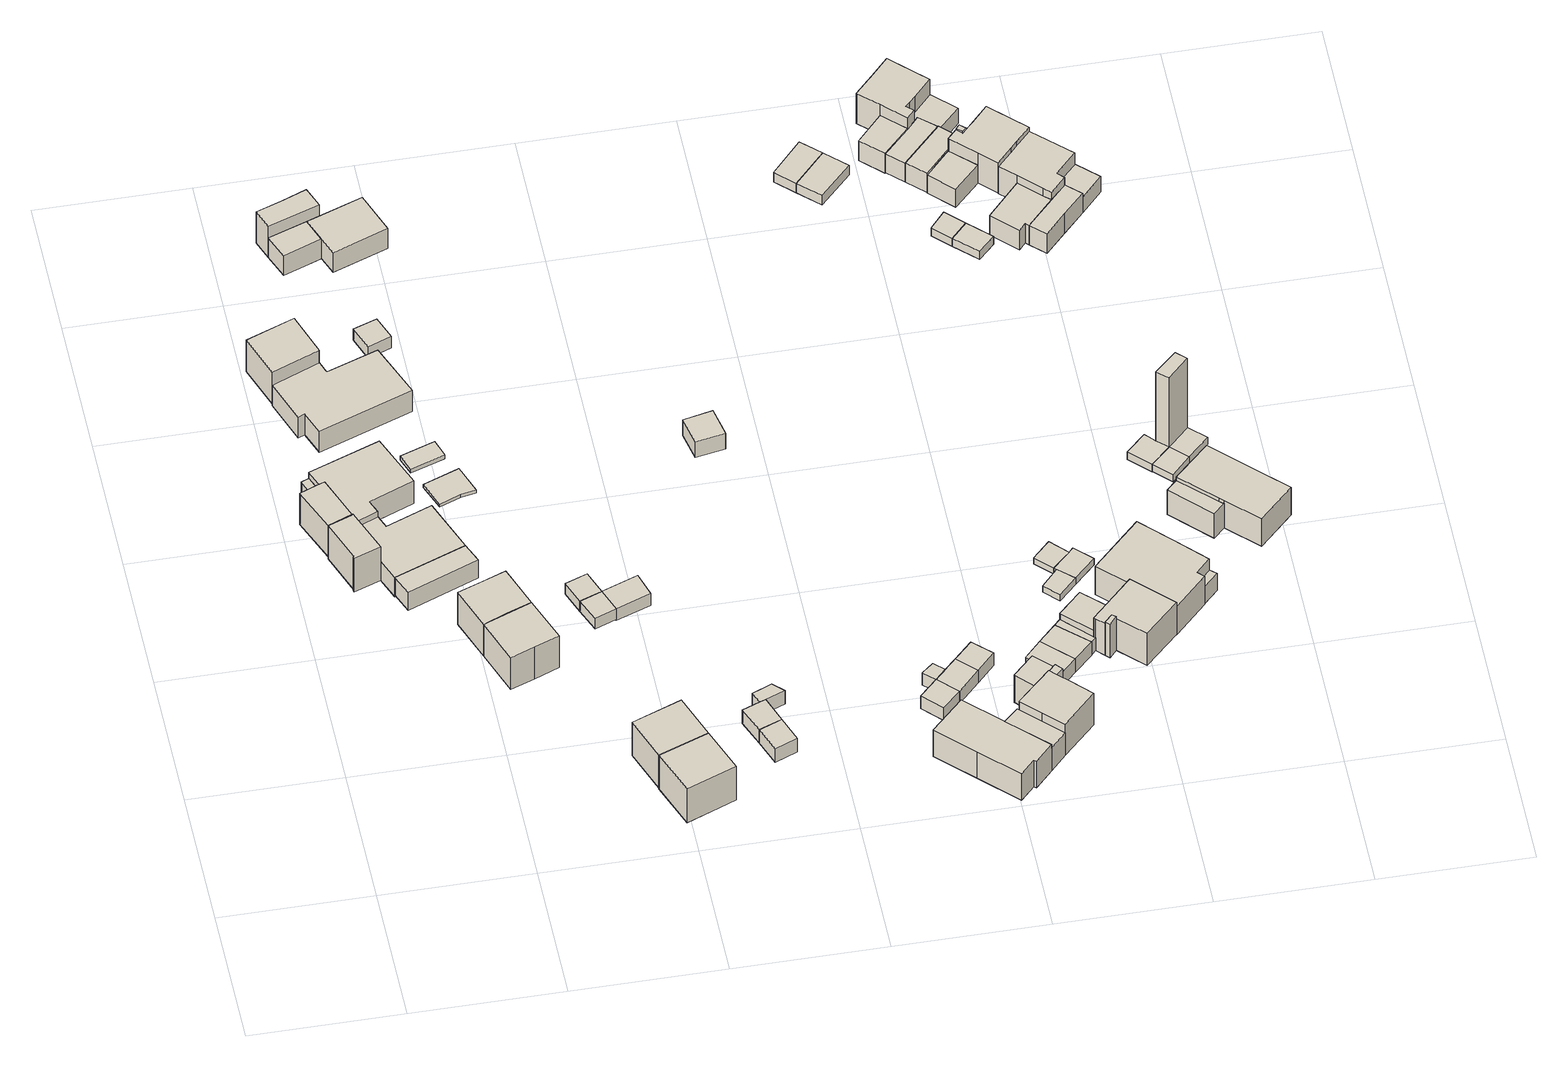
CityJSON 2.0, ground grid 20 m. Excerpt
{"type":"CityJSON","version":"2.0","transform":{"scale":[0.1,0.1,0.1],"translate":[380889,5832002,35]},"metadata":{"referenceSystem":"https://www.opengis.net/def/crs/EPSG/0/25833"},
"CityObjects":{
"building1":{"type":"Building","attributes":{"Gemeindeschluessel":"11000012","BezugspunktDach":"2200","function":"51009_1610","measuredHeight":2.79,"storeysAboveGround":0},"address":[{"country":"Germany","locality":"Berlin"}],"geometry":[{"type":"Solid","lod":"1","boundaries":[[[[0,1,2,3]],[[4,5,6,7]],[[4,7,3,2]],[[5,4,2,1]],[[6,5,1,0]],[[7,6,0,3]]]]}]},
"building2":{"type":"Building","attributes":{"Gemeindeschluessel":"11000012","function":"31001_1010"},"address":[{"country":"Germany","locality":"Berlin","thoroughfareNumber":"17","thoroughfareName":"Zanower Weg"}],"children":["building2-1","building2-2"]},
"building2-1":{"type":"BuildingPart","attributes":{"BezugspunktDach":"2200","measuredHeight":3.98,"storeysAboveGround":1},"parents":["building2"],"geometry":[{"type":"Solid","lod":"1","boundaries":[[[[8,9,10,11,12,13,14]],[[15,16,17,18,19,20,21]],[[15,21,14,13]],[[16,15,13,12]],[[17,16,12,11]],[[18,17,11,10]],[[19,18,10,9]],[[21,20,8,14]],[[19,9,8,20]]]]}]},
"building2-2":{"type":"BuildingPart","attributes":{"BezugspunktDach":"2200","measuredHeight":5.96,"storeysAboveGround":1},"parents":["building2"],"geometry":[{"type":"Solid","lod":"1","boundaries":[[[[22,23,24,25,26]],[[27,20,19,28,29]],[[27,29,26,25]],[[20,27,25,24]],[[19,9,8,20,24,23]],[[28,19,23,22]],[[29,28,22,26]],[[20,8,9,19]]]]}]},
"building3":{"type":"Building","attributes":{"Gemeindeschluessel":"11000012","function":"31001_1010"},"address":[{"country":"Germany","locality":"Berlin","thoroughfareNumber":"19","thoroughfareName":"Zanower Weg"}],"children":["building3-1","building3-2"]},
"building3-1":{"type":"BuildingPart","attributes":{"BezugspunktDach":"2200","measuredHeight":3.55,"storeysAboveGround":1},"parents":["building3"],"geometry":[{"type":"MultiSurface","lod":"1","boundaries":[[[30,31,32,33,34,35,36]],[[37,38,39,40,41,42,43]],[[37,43,36,35]],[[38,37,35,34]],[[39,38,34,33]],[[40,39,33,32]],[[41,40,32,31]],[[42,41,31,30]],[[43,42,30,36,44]]]}]},
"building3-2":{"type":"BuildingPart","attributes":{"BezugspunktDach":"2200","measuredHeight":6.77,"storeysAboveGround":1},"parents":["building3"],"geometry":[{"type":"Solid","lod":"1","boundaries":[[[[45,46,47,48,49,22]],[[43,42,50,51,52,53]],[[43,53,22,49]],[[42,30,36,43,49,48]],[[50,42,48,47]],[[51,50,47,46]],[[52,51,46,45]],[[53,52,45,22]],[[43,36,30,42]]]]}]},
"building4":{"type":"Building","attributes":{"Gemeindeschluessel":"11000012","BezugspunktDach":"2200","function":"31001_1010","measuredHeight":6.18,"storeysAboveGround":1},"address":[{"country":"Germany","locality":"Berlin","thoroughfareNumber":"13","thoroughfareName":"Zanower Weg"}],"geometry":[{"type":"Solid","lod":"1","boundaries":[[[[54,55,56,57]],[[58,59,60,61]],[[58,61,57,56]],[[59,58,56,55]],[[60,59,55,54]],[[61,60,54,57]]]]}]},
"building5":{"type":"Building","attributes":{"Gemeindeschluessel":"11000012","BezugspunktDach":"2200","function":"31001_2463","measuredHeight":3.19,"storeysAboveGround":1},"address":[{"country":"Germany","locality":"Berlin","thoroughfareNumber":"19 (1)","thoroughfareName":"Zanower Weg"}],"geometry":[{"type":"Solid","lod":"1","boundaries":[[[[62,63,32,31]],[[64,65,66,67]],[[64,67,31,32]],[[65,64,32,63]],[[66,65,63,62]],[[67,66,62,31]]]]}]},
"building6":{"type":"Building","attributes":{"Gemeindeschluessel":"11000012","BezugspunktDach":"2200","function":"31001_1010","measuredHeight":6.22,"storeysAboveGround":1},"address":[{"country":"Germany","locality":"Berlin","thoroughfareNumber":"21","thoroughfareName":"Zanower Weg"}],"geometry":[{"type":"Solid","lod":"1","boundaries":[[[[68,69,70,71,72]],[[73,74,75,76,77]],[[73,77,72,71]],[[74,73,71,70]],[[75,74,70,69]],[[76,75,69,68]],[[77,76,68,72]]]]}]},
"building7":{"type":"Building","attributes":{"Gemeindeschluessel":"11000012","BezugspunktDach":"2200","function":"31001_1010","measuredHeight":4.49,"storeysAboveGround":1},"address":[{"country":"Germany","locality":"Berlin","thoroughfareNumber":"15","thoroughfareName":"Zanower Weg"}],"geometry":[{"type":"Solid","lod":"1","boundaries":[[[[78,79,80,81,82,83,84,85,86]],[[87,88,89,90,91,92,93,94,95]],[[87,95,86,85]],[[88,87,85,84]],[[89,88,84,83]],[[90,89,83,82]],[[91,90,82,81]],[[92,91,81,80]],[[93,92,80,79]],[[94,93,79,78]],[[95,94,78,86]]]]}]},
"building8":{"type":"Building","attributes":{"Gemeindeschluessel":"11000012","BezugspunktDach":"2200","function":"31001_1010","measuredHeight":6.22,"storeysAboveGround":1},"address":[{"country":"Germany","locality":"Berlin","thoroughfareNumber":"23","thoroughfareName":"Zanower Weg"}],"geometry":[{"type":"Solid","lod":"1","boundaries":[[[[96,97,98,69,99,68]],[[100,75,101,102,103,76]],[[100,76,68,99]],[[75,100,99,69]],[[101,75,69,98]],[[102,101,98,97]],[[103,102,97,96]],[[76,103,96,68]]]]}]},
"building9":{"type":"Building","attributes":{"Gemeindeschluessel":"11000012","BezugspunktDach":"2200","function":"51009_1611","measuredHeight":0.683,"storeysAboveGround":0},"address":[{"country":"Germany","locality":"Berlin"}],"geometry":[{"type":"Solid","lod":"1","boundaries":[[[[104,105,106,107]],[[108,109,110,111]],[[108,111,107,106]],[[109,108,106,105]],[[110,109,105,104]],[[111,110,104,107]]]]}]},
"building10":{"type":"Building","attributes":{"Gemeindeschluessel":"11000012","BezugspunktDach":"2200","function":"31001_2000","measuredHeight":0.551,"storeysAboveGround":1},"address":[{"country":"Germany","locality":"Berlin","thoroughfareNumber":"17 (1)","thoroughfareName":"Zanower Weg"}],"geometry":[{"type":"Solid","lod":"1","boundaries":[[[[112,113,114,115,116]],[[117,118,119,120,121]],[[117,121,116,115]],[[118,117,115,114]],[[119,118,114,113]],[[120,119,113,112]],[[121,120,112,116]]]]}]},
"building11":{"type":"Building","attributes":{"Gemeindeschluessel":"11000012","BezugspunktDach":"2200","function":"31001_2000","measuredHeight":1.99,"storeysAboveGround":1},"address":[{"country":"Germany","locality":"Berlin","thoroughfareNumber":"13 (1)","thoroughfareName":"Zanower Weg"}],"geometry":[{"type":"Solid","lod":"1","boundaries":[[[[122,123,124,125]],[[126,127,128,129]],[[126,129,125,124]],[[127,126,124,123]],[[128,127,123,122]],[[129,128,122,125]]]]}]},
"building12":{"type":"Building","attributes":{"Gemeindeschluessel":"11000012","BezugspunktDach":"2200","function":"31001_1010","measuredHeight":6.33,"storeysAboveGround":1},"address":[{"country":"Germany","locality":"Berlin","thoroughfareNumber":"25","thoroughfareName":"Zanower Weg"}],"geometry":[{"type":"Solid","lod":"1","boundaries":[[[[130,131,132,133]],[[134,135,136,137]],[[134,137,133,132]],[[135,134,132,131]],[[136,135,131,130]],[[137,136,130,133]]]]}]},
"building13":{"type":"Building","attributes":{"Gemeindeschluessel":"11000012","BezugspunktDach":"2200","function":"31001_1010","measuredHeight":6.39,"storeysAboveGround":1},"address":[{"country":"Germany","locality":"Berlin","thoroughfareNumber":"27","thoroughfareName":"Zanower Weg"}],"geometry":[{"type":"Solid","lod":"1","boundaries":[[[[138,139,131,140,130]],[[141,142,143,144,145]],[[141,145,130,140]],[[142,141,140,131]],[[143,142,131,139]],[[144,143,139,138]],[[145,144,138,130]]]]}]},
"building14":{"type":"Building","attributes":{"Gemeindeschluessel":"11000012","function":"31001_1010"},"address":[{"country":"Germany","locality":"Berlin","thoroughfareNumber":"11","thoroughfareName":"Zanower Weg"}],"children":["building14-1","building14-2","building14-3"]},
"building14-1":{"type":"BuildingPart","attributes":{"BezugspunktDach":"2200","measuredHeight":3.56,"storeysAboveGround":1},"parents":["building14"],"geometry":[{"type":"MultiSurface","lod":"1","boundaries":[[[146,147,148,149]],[[150,151,152,153]],[[150,153,154,155,148]],[[151,150,148,147]],[[152,151,147,146]],[[153,152,146,156,149],[157,153,149,156]],[[149,155,154,153]],[[149,153,157,156]]]}]},
"building14-2":{"type":"BuildingPart","attributes":{"BezugspunktDach":"2200","measuredHeight":3.56,"storeysAboveGround":1},"parents":["building14"],"geometry":[{"type":"Solid","lod":"1","boundaries":[[[[158,156,149,159]],[[153,157,160,161]],[[160,157,156,158]],[[161,160,158,159]],[[161,159,149,153]],[[157,153,149,156]]]]}]},
"building14-3":{"type":"BuildingPart","attributes":{"BezugspunktDach":"2200","measuredHeight":6.78,"storeysAboveGround":1},"parents":["building14"],"geometry":[{"type":"MultiSurface","lod":"1","boundaries":[[[162,163,164,165,166]],[[167,168,154,161,169]],[[167,169,166,165]],[[168,167,165,164]],[[154,168,164,163]],[[170,159,149,155,163,162]],[[169,161,162,166]],[[154,155,149,153]],[[161,153,171,149,159,170]]]}]},
"building15":{"type":"Building","attributes":{"Gemeindeschluessel":"11000012","BezugspunktDach":"2200","function":"31001_2000","measuredHeight":1.84,"storeysAboveGround":1},"address":[{"country":"Germany","locality":"Berlin","thoroughfareNumber":"21 (1)","thoroughfareName":"Zanower Weg"}],"geometry":[{"type":"Solid","lod":"1","boundaries":[[[[172,173,174,175]],[[176,177,178,179]],[[176,179,175,174]],[[177,176,174,173]],[[178,177,173,172]],[[179,178,172,175]]]]}]},
"building16":{"type":"Building","attributes":{"Gemeindeschluessel":"11000012","BezugspunktDach":"2200","function":"31001_2000","measuredHeight":1.88,"storeysAboveGround":1},"address":[{"country":"Germany","locality":"Berlin","thoroughfareNumber":"23 (2)","thoroughfareName":"Zanower Weg"}],"geometry":[{"type":"Solid","lod":"1","boundaries":[[[[180,181,173,172]],[[177,182,183,178]],[[177,178,172,173]],[[182,177,173,181]],[[183,182,181,180]],[[178,183,180,172]]]]}]},
"building17":{"type":"Building","attributes":{"Gemeindeschluessel":"11000012","BezugspunktDach":"2200","function":"31001_2000","measuredHeight":2.07,"storeysAboveGround":1},"address":[{"country":"Germany","locality":"Berlin","thoroughfareNumber":"23 (1)","thoroughfareName":"Zanower Weg"}],"geometry":[{"type":"Solid","lod":"1","boundaries":[[[[181,184,185,173]],[[186,187,188,189]],[[186,189,173,185]],[[187,186,185,184]],[[188,187,184,181]],[[189,188,181,173]]]]}]},
"building18":{"type":"Building","attributes":{"Gemeindeschluessel":"11000012","BezugspunktDach":"2200","function":"31001_2000","measuredHeight":2.45,"storeysAboveGround":1},"address":[{"country":"Germany","locality":"Berlin","thoroughfareNumber":"25 (1)","thoroughfareName":"Zanower Weg"}],"geometry":[{"type":"Solid","lod":"1","boundaries":[[[[190,191,192,193,194]],[[195,196,197,198,199]],[[195,199,194,193]],[[196,195,193,192]],[[197,196,192,191]],[[198,197,191,190]],[[199,198,190,194]]]]}]},
"building19":{"type":"Building","attributes":{"Gemeindeschluessel":"11000012","BezugspunktDach":"2200","function":"31001_2000","measuredHeight":2.45,"storeysAboveGround":1},"address":[{"country":"Germany","locality":"Berlin","thoroughfareNumber":"27 (1)","thoroughfareName":"Zanower Weg"}],"geometry":[{"type":"Solid","lod":"1","boundaries":[[[[200,201,191,190]],[[197,202,203,198]],[[197,198,190,191]],[[202,197,191,201]],[[203,202,201,200]],[[198,203,200,190]]]]}]},
"building20":{"type":"Building","attributes":{"Gemeindeschluessel":"11000012","BezugspunktDach":"2200","function":"31001_2000","measuredHeight":2.42,"storeysAboveGround":1},"address":[{"country":"Germany","locality":"Berlin","thoroughfareNumber":"25 (2)","thoroughfareName":"Zanower Weg"}],"geometry":[{"type":"Solid","lod":"1","boundaries":[[[[193,192,204,205,206]],[[207,208,196,195,209]],[[207,209,206,205]],[[208,207,205,204]],[[196,208,204,192]],[[195,196,192,193]],[[209,195,193,206]]]]}]},
"building21":{"type":"Building","attributes":{"Gemeindeschluessel":"11000012","BezugspunktDach":"2200","function":"31001_2723","measuredHeight":3.33,"storeysAboveGround":1},"address":[{"country":"Germany","locality":"Berlin","thoroughfareNumber":"19 (2)","thoroughfareName":"Zanower Weg"}],"geometry":[{"type":"Solid","lod":"1","boundaries":[[[[210,211,212,213,214]],[[215,216,217,218,219]],[[215,219,214,213]],[[216,215,213,212]],[[217,216,212,211]],[[218,217,211,210]],[[219,218,210,214]]]]}]},
"building22":{"type":"Building","attributes":{"Gemeindeschluessel":"11000012","BezugspunktDach":"2200","function":"31001_2000","measuredHeight":2.16,"storeysAboveGround":1},"address":[{"country":"Germany","locality":"Berlin","thoroughfareNumber":"16 (1)","thoroughfareName":"Altdammer Weg"}],"geometry":[{"type":"Solid","lod":"1","boundaries":[[[[220,221,222,223]],[[224,225,226,227]],[[224,227,223,222]],[[225,224,222,221]],[[226,225,221,220]],[[227,226,220,223]]]]}]},
"building23":{"type":"Building","attributes":{"Gemeindeschluessel":"11000012","BezugspunktDach":"2200","function":"31001_2000","measuredHeight":2.19,"storeysAboveGround":1},"address":[{"country":"Germany","locality":"Berlin","thoroughfareNumber":"14 (3)","thoroughfareName":"Altdammer Weg"}],"geometry":[{"type":"Solid","lod":"1","boundaries":[[[[222,228,229,230]],[[231,232,224,233]],[[231,233,230,229]],[[232,231,229,228]],[[224,232,228,222]],[[233,224,222,230]]]]}]},
"building24":{"type":"Building","attributes":{"Gemeindeschluessel":"11000012","function":"31001_1010"},"address":[{"country":"Germany","locality":"Berlin","thoroughfareNumber":"16","thoroughfareName":"Altdammer Weg"}],"children":["building24-1","building24-2"]},
"building24-1":{"type":"BuildingPart","attributes":{"BezugspunktDach":"2200","measuredHeight":5.43,"storeysAboveGround":1},"parents":["building24"],"geometry":[{"type":"MultiSurface","lod":"1","boundaries":[[[234,235,236,237,238,239,240,241,242]],[[243,244,245,246,247,248,249,250,251]],[[243,251,242,241]],[[244,243,241,240]],[[252,253,244,240,239]],[[254,252,245,239,238]],[[247,246,238,237]],[[248,247,237,236]],[[249,248,236,235]],[[250,249,235,234]],[[251,250,234,242]],[[245,244,253,252]],[[246,245,252,254]]]}]},
"building24-2":{"type":"BuildingPart","attributes":{"BezugspunktDach":"2200","measuredHeight":4.15,"storeysAboveGround":1},"parents":["building24"],"geometry":[{"type":"MultiSurface","lod":"1","boundaries":[[[254,255,256,257,253]],[[258,259,260,246,244]],[[258,244,253,257]],[[259,258,257,256]],[[260,259,256,255]],[[246,260,255,254]],[[245,252,253,244]],[[246,254,252,245]]]}]},
"building25":{"type":"Building","attributes":{"Gemeindeschluessel":"11000012","BezugspunktDach":"2200","function":"31001_2000","measuredHeight":2.19,"storeysAboveGround":1},"address":[{"country":"Germany","locality":"Berlin","thoroughfareNumber":"14 (2)","thoroughfareName":"Altdammer Weg"}],"geometry":[{"type":"Solid","lod":"1","boundaries":[[[[221,261,262,228,222]],[[232,263,264,225,224]],[[232,224,222,228]],[[263,232,228,262]],[[264,263,262,261]],[[225,264,261,221]],[[224,225,221,222]]]]}]},
"building26":{"type":"Building","attributes":{"Gemeindeschluessel":"11000012","BezugspunktDach":"2200","function":"51009_1610","measuredHeight":2.2,"storeysAboveGround":0},"address":[{"country":"Germany","locality":"Berlin"}],"geometry":[{"type":"Solid","lod":"1","boundaries":[[[[261,265,266,262]],[[267,268,264,263]],[[267,263,262,266]],[[268,267,266,265]],[[264,268,265,261]],[[263,264,261,262]]]]}]},
"building27":{"type":"Building","attributes":{"Gemeindeschluessel":"11000012","function":"31001_1010"},"address":[{"country":"Germany","locality":"Berlin","thoroughfareNumber":"14","thoroughfareName":"Altdammer Weg"}],"children":["building27-1","building27-2"]},
"building27-1":{"type":"BuildingPart","attributes":{"BezugspunktDach":"2200","measuredHeight":6.3,"storeysAboveGround":1},"parents":["building27"],"geometry":[{"type":"MultiSurface","lod":"1","boundaries":[[[269,270,271,272,273,274,275]],[[276,277,278,279,260,280,259]],[[281,282,283,284,276,259,275,274]],[[277,276,274,273]],[[278,277,273,272]],[[279,278,272,271]],[[260,279,271,270]],[[280,260,270,269]],[[259,280,269,275]],[[276,284,283,282,281]]]}]},
"building27-2":{"type":"BuildingPart","attributes":{"BezugspunktDach":"2200","measuredHeight":4.89,"storeysAboveGround":1},"parents":["building27"],"geometry":[{"type":"Solid","lod":"1","boundaries":[[[[285,283,282,286,287,288]],[[289,290,276,284,291,292]],[[289,292,288,287]],[[290,289,287,286]],[[276,290,286,282]],[[291,284,283,285]],[[292,291,285,288]],[[284,276,282,283]]]]}]},
"building28":{"type":"Building","attributes":{"Gemeindeschluessel":"11000012","BezugspunktDach":"2200","function":"51009_1610","measuredHeight":5.31,"storeysAboveGround":0},"address":[{"country":"Germany","locality":"Berlin"}],"geometry":[{"type":"Solid","lod":"1","boundaries":[[[[293,294,295,296]],[[297,298,299,300]],[[297,300,296,295]],[[298,297,295,294]],[[299,298,294,293]],[[300,299,293,296]]]]}]},
"building29":{"type":"Building","attributes":{"Gemeindeschluessel":"11000012","BezugspunktDach":"2200","function":"31001_2463","measuredHeight":2.4,"storeysAboveGround":1},"address":[{"country":"Germany","locality":"Berlin","thoroughfareNumber":"14 (1)","thoroughfareName":"Altdammer Weg"}],"geometry":[{"type":"Solid","lod":"1","boundaries":[[[[301,302,303,304]],[[305,306,307,308]],[[305,308,304,303]],[[306,305,303,302]],[[307,306,302,301]],[[308,307,301,304]]]]}]},
"building30":{"type":"Building","attributes":{"Gemeindeschluessel":"11000012","BezugspunktDach":"2200","function":"31001_2463","measuredHeight":2.38,"storeysAboveGround":1},"address":[{"country":"Germany","locality":"Berlin","thoroughfareNumber":"12 (1)","thoroughfareName":"Altdammer Weg"}],"geometry":[{"type":"Solid","lod":"1","boundaries":[[[[302,309,310,303]],[[311,312,306,305]],[[311,305,303,310]],[[312,311,310,309]],[[306,312,309,302]],[[305,306,302,303]]]]}]},
"building31":{"type":"Building","attributes":{"Gemeindeschluessel":"11000012","BezugspunktDach":"2200","function":"51009_1610","measuredHeight":2.36,"storeysAboveGround":0},"address":[{"country":"Germany","locality":"Berlin"}],"geometry":[{"type":"Solid","lod":"1","boundaries":[[[[309,313,314,310]],[[315,316,317,318]],[[315,318,310,314]],[[316,315,314,313]],[[317,316,313,309]],[[318,317,309,310]]]]}]},
"building32":{"type":"Building","attributes":{"Gemeindeschluessel":"11000012","BezugspunktDach":"2200","function":"31001_2000","measuredHeight":1.03,"storeysAboveGround":1},"address":[{"country":"Germany","locality":"Berlin","thoroughfareNumber":"12 (2)","thoroughfareName":"Altdammer Weg"}],"geometry":[{"type":"Solid","lod":"1","boundaries":[[[[319,320,321,322]],[[323,324,325,326]],[[323,326,322,321]],[[324,323,321,320]],[[325,324,320,319]],[[326,325,319,322]]]]}]},
"building33":{"type":"Building","attributes":{"Gemeindeschluessel":"11000012","BezugspunktDach":"2200","function":"51009_1610","measuredHeight":5.99,"storeysAboveGround":0},"address":[{"country":"Germany","locality":"Berlin"}],"geometry":[{"type":"Solid","lod":"1","boundaries":[[[[327,328,329,330]],[[331,332,333,334]],[[331,334,330,329]],[[332,331,329,328]],[[333,332,328,327]],[[334,333,327,330]]]]}]},
"building34":{"type":"Building","attributes":{"Gemeindeschluessel":"11000012","BezugspunktDach":"2200","function":"31001_2000","measuredHeight":1.12,"storeysAboveGround":1},"address":[{"country":"Germany","locality":"Berlin","thoroughfareNumber":"10 (2)","thoroughfareName":"Altdammer Weg"}],"geometry":[{"type":"Solid","lod":"1","boundaries":[[[[335,336,337,338]],[[339,340,341,342]],[[339,342,338,337]],[[340,339,337,336]],[[341,340,336,335]],[[342,341,335,338]]]]}]},
"building35":{"type":"Building","attributes":{"Gemeindeschluessel":"11000012","function":"31001_1010"},"address":[{"country":"Germany","locality":"Berlin","thoroughfareNumber":"12","thoroughfareName":"Altdammer Weg"}],"children":["building35-1","building35-2"]},
"building35-1":{"type":"BuildingPart","attributes":{"BezugspunktDach":"2200","measuredHeight":5.75,"storeysAboveGround":1},"parents":["building35"],"geometry":[{"type":"MultiSurface","lod":"1","boundaries":[[[343,344,345,346,347,348,349,350,351]],[[352,353,354,355,332,331,334,316,356]],[[357,358,359,356,351,350]],[[353,352,350,349]],[[354,353,349,348]],[[355,354,348,347]],[[332,355,347,346]],[[331,332,346,345]],[[334,331,345,344]],[[316,334,344,343]],[[356,316,343,351]],[[352,356,359,358,357]]]}]},
"building35-2":{"type":"BuildingPart","attributes":{"BezugspunktDach":"2200","measuredHeight":3.96,"storeysAboveGround":1},"parents":["building35"],"geometry":[{"type":"Solid","lod":"1","boundaries":[[[[359,358,360,361]],[[362,352,356,315]],[[362,315,361,360]],[[352,362,360,358]],[[315,356,359,361]],[[352,358,359,356]]]]}]},
"building36":{"type":"Building","attributes":{"Gemeindeschluessel":"11000012","BezugspunktDach":"2200","function":"31001_2000","measuredHeight":1.07,"storeysAboveGround":1},"address":[{"country":"Germany","locality":"Berlin","thoroughfareNumber":"10 (1)","thoroughfareName":"Altdammer Weg"}],"geometry":[{"type":"Solid","lod":"1","boundaries":[[[[321,320,363,364,336,335]],[[340,365,366,324,323,341]],[[340,341,335,336]],[[365,340,336,364]],[[366,365,364,363]],[[324,366,363,320]],[[323,324,320,321]],[[341,323,321,335]]]]}]},
"building37":{"type":"Building","attributes":{"Gemeindeschluessel":"11000012","BezugspunktDach":"2200","function":"31001_2000","measuredHeight":1.69,"storeysAboveGround":1},"address":[{"country":"Germany","locality":"Berlin","thoroughfareNumber":"14 (2)","thoroughfareName":"Regenwalder Weg"}],"geometry":[{"type":"Solid","lod":"1","boundaries":[[[[367,368,369,370]],[[371,372,373,374]],[[371,374,370,369]],[[372,371,369,368]],[[373,372,368,367]],[[374,373,367,370]]]]}]},
"building38":{"type":"Building","attributes":{"Gemeindeschluessel":"11000012","BezugspunktDach":"2200","function":"31001_2000","measuredHeight":1.69,"storeysAboveGround":1},"address":[{"country":"Germany","locality":"Berlin","thoroughfareNumber":"16 (2)","thoroughfareName":"Regenwalder Weg"}],"geometry":[{"type":"Solid","lod":"1","boundaries":[[[[375,376,368,367]],[[372,377,378,373]],[[372,373,367,368]],[[377,372,368,376]],[[378,377,376,375]],[[373,378,375,367]]]]}]},
"building39":{"type":"Building","attributes":{"Gemeindeschluessel":"11000012","BezugspunktDach":"2200","function":"31001_1010","measuredHeight":5.9,"storeysAboveGround":1},"address":[{"country":"Germany","locality":"Berlin","thoroughfareNumber":"10","thoroughfareName":"Altdammer Weg"}],"geometry":[{"type":"Solid","lod":"1","boundaries":[[[[379,380,381,382,383,384,385,386,387]],[[388,389,390,391,392,393,394,395,396]],[[388,396,387,386]],[[389,388,386,385]],[[390,389,385,384]],[[391,390,384,383]],[[392,391,383,382]],[[393,392,382,381]],[[394,393,381,380]],[[395,394,380,379]],[[396,395,379,387]]]]}]},
"building40":{"type":"Building","attributes":{"Gemeindeschluessel":"11000012","BezugspunktDach":"2200","function":"31001_2000","measuredHeight":1.44,"storeysAboveGround":1},"address":[{"country":"Germany","locality":"Berlin","thoroughfareNumber":"18 (2)","thoroughfareName":"Regenwalder Weg"}],"geometry":[{"type":"Solid","lod":"1","boundaries":[[[[397,398,399,400]],[[401,402,403,404]],[[401,404,400,399]],[[402,401,399,398]],[[403,402,398,397]],[[404,403,397,400]]]]}]},
"building41":{"type":"Building","attributes":{"Gemeindeschluessel":"11000012","BezugspunktDach":"2200","function":"51009_1610","measuredHeight":2.96,"storeysAboveGround":0},"address":[{"country":"Germany","locality":"Berlin"}],"geometry":[{"type":"Solid","lod":"1","boundaries":[[[[405,406,407,408]],[[409,410,411,412]],[[409,412,408,407]],[[410,409,407,406]],[[411,410,406,405]],[[412,411,405,408]]]]}]},
"building42":{"type":"Building","attributes":{"Gemeindeschluessel":"11000012","BezugspunktDach":"2200","function":"31001_2463","measuredHeight":3.69,"storeysAboveGround":1},"address":[{"country":"Germany","locality":"Berlin","thoroughfareNumber":"16 (1)","thoroughfareName":"Regenwalder Weg"}],"geometry":[{"type":"Solid","lod":"1","boundaries":[[[[413,414,415,416,417,418,419]],[[420,421,422,423,424,425,426]],[[420,426,419,418]],[[421,420,418,417]],[[422,421,417,416]],[[423,422,416,415]],[[424,423,415,414]],[[425,424,414,413]],[[426,425,413,419]]]]}]},
"building43":{"type":"Building","attributes":{"Gemeindeschluessel":"11000012","BezugspunktDach":"2200","function":"31001_2000","measuredHeight":1.39,"storeysAboveGround":1},"address":[{"country":"Germany","locality":"Berlin","thoroughfareNumber":"20 (2)","thoroughfareName":"Regenwalder Weg"}],"geometry":[{"type":"Solid","lod":"1","boundaries":[[[[427,428,398,397]],[[402,429,430,403]],[[402,403,397,398]],[[429,402,398,428]],[[430,429,428,427]],[[403,430,427,397]]]]}]},
"building44":{"type":"Building","attributes":{"Gemeindeschluessel":"11000012","function":"31001_1010"},"address":[{"country":"Germany","locality":"Berlin","thoroughfareNumber":"16","thoroughfareName":"Regenwalder Weg"}],"children":["building44-1","building44-2"]},
"building44-1":{"type":"BuildingPart","attributes":{"BezugspunktDach":"2200","measuredHeight":6.21,"storeysAboveGround":1},"parents":["building44"],"geometry":[{"type":"MultiSurface","lod":"1","boundaries":[[[431,432,433,434,435,436,437,438,439,440]],[[441,442,443,444,445,446,447,448,449,450]],[[441,450,440,439]],[[442,441,439,438]],[[443,442,438,437]],[[444,443,437,436]],[[445,444,436,435]],[[446,445,435,434]],[[447,446,434,433]],[[448,447,433,432]],[[451,452,448,432,431]],[[450,449,431,440]],[[449,448,452,451]]]}]},
"building44-2":{"type":"BuildingPart","attributes":{"BezugspunktDach":"2200","measuredHeight":3.96,"storeysAboveGround":1},"parents":["building44"],"geometry":[{"type":"MultiSurface","lod":"1","boundaries":[[[453,452,451,454]],[[449,448,455,456]],[[449,456,454,451]],[[455,448,452,453]],[[456,455,453,454]],[[448,449,451,452,457]]]}]},
"building45":{"type":"Building","attributes":{"Gemeindeschluessel":"11000012","BezugspunktDach":"2200","function":"31001_2463","measuredHeight":3.89,"storeysAboveGround":1},"address":[{"country":"Germany","locality":"Berlin","thoroughfareNumber":"18 (1)","thoroughfareName":"Regenwalder Weg"}],"geometry":[{"type":"Solid","lod":"1","boundaries":[[[[458,459,460,461,462,463]],[[424,423,464,465,466,425]],[[424,425,463,462]],[[423,424,462,461]],[[464,423,461,460]],[[465,464,460,459]],[[466,465,459,458]],[[425,466,458,463]]]]}]},
"building46":{"type":"Building","attributes":{"Gemeindeschluessel":"11000012","BezugspunktDach":"2200","function":"51009_1610","measuredHeight":2.66,"storeysAboveGround":0},"address":[{"country":"Germany","locality":"Berlin"}],"geometry":[{"type":"Solid","lod":"1","boundaries":[[[[467,468,469,470]],[[471,422,421,472]],[[471,472,470,469]],[[422,471,469,468]],[[421,422,468,467]],[[472,421,467,470]]]]}]},
"building47":{"type":"Building","attributes":{"Gemeindeschluessel":"11000012","BezugspunktDach":"2200","function":"31001_2000","measuredHeight":1.26,"storeysAboveGround":1},"address":[{"country":"Germany","locality":"Berlin","thoroughfareNumber":"8 (1)","thoroughfareName":"Altdammer Weg"}],"geometry":[{"type":"Solid","lod":"1","boundaries":[[[[473,474,475,476,477]],[[478,479,480,481,482]],[[478,482,477,476]],[[479,478,476,475]],[[480,479,475,474]],[[481,480,474,473]],[[482,481,473,477]]]]}]},
"building48":{"type":"Building","attributes":{"Gemeindeschluessel":"11000012","BezugspunktDach":"2200","function":"31001_2000","measuredHeight":1.17,"storeysAboveGround":1},"address":[{"country":"Germany","locality":"Berlin","thoroughfareNumber":"8 (2)","thoroughfareName":"Altdammer Weg"}],"geometry":[{"type":"Solid","lod":"1","boundaries":[[[[483,484,474,473]],[[485,486,487,488]],[[485,488,473,474]],[[486,485,474,484]],[[487,486,484,483]],[[488,487,483,473]]]]}]},
"building49":{"type":"Building","attributes":{"Gemeindeschluessel":"11000012","BezugspunktDach":"2200","function":"51009_1610","measuredHeight":2.71,"storeysAboveGround":0},"address":[{"country":"Germany","locality":"Berlin"}],"geometry":[{"type":"Solid","lod":"1","boundaries":[[[[468,489,490,491,469]],[[443,492,493,494,445]],[[443,445,469,491]],[[492,443,491,490]],[[493,492,490,489]],[[494,493,489,468]],[[445,494,468,469]]]]}]},
"building50":{"type":"Building","attributes":{"Gemeindeschluessel":"11000012","BezugspunktDach":"2200","function":"51009_1610","measuredHeight":5.57,"storeysAboveGround":0},"address":[{"country":"Germany","locality":"Berlin"}],"geometry":[{"type":"Solid","lod":"1","boundaries":[[[[495,496,497,498]],[[464,499,500,501]],[[464,501,498,497]],[[499,464,497,496]],[[500,499,496,495]],[[501,500,495,498]]]]}]},
"building51":{"type":"Building","attributes":{"Gemeindeschluessel":"11000012","function":"31001_1010"},"address":[{"country":"Germany","locality":"Berlin","thoroughfareNumber":"18","thoroughfareName":"Regenwalder Weg"}],"children":["building51-1","building51-2"]},
"building51-1":{"type":"BuildingPart","attributes":{"BezugspunktDach":"2200","measuredHeight":6.19,"storeysAboveGround":1},"parents":["building51"],"geometry":[{"type":"MultiSurface","lod":"1","boundaries":[[[502,503,504,505,506,507,508,509,510,511,512,513]],[[514,515,516,517,518,519,520,521,522,523,524,525]],[[514,525,513,512]],[[515,514,512,511]],[[516,515,511,510]],[[517,516,510,509]],[[518,517,509,508]],[[519,518,508,507]],[[520,519,507,506]],[[521,520,506,505]],[[522,521,505,504]],[[523,522,504,503]],[[524,523,503,502]],[[526,527,524,502,513]],[[525,524,527,526]]]}]},
"building51-2":{"type":"BuildingPart","attributes":{"BezugspunktDach":"2200","measuredHeight":3.24,"storeysAboveGround":1},"parents":["building51"],"geometry":[{"type":"MultiSurface","lod":"1","boundaries":[[[528,527,526,529]],[[525,524,530,531]],[[525,531,529,526]],[[530,524,527,528]],[[531,530,528,529]],[[532,524,525,526,527]]]}]},
"building52":{"type":"Building","attributes":{"Gemeindeschluessel":"11000012","BezugspunktDach":"2200","function":"31001_2000","measuredHeight":13.5,"storeysAboveGround":1},"address":[{"country":"Germany","locality":"Berlin","thoroughfareNumber":"6 (3)","thoroughfareName":"Altdammer Weg"}],"geometry":[{"type":"Solid","lod":"1","boundaries":[[[[533,534,535,536]],[[537,538,485,539]],[[537,539,536,535]],[[538,537,535,534]],[[485,538,534,533]],[[539,485,533,536]]]]}]},
"building53":{"type":"Building","attributes":{"Gemeindeschluessel":"11000012","function":"31001_1010"},"address":[{"country":"Germany","locality":"Berlin","thoroughfareNumber":"8","thoroughfareName":"Altdammer Weg"}],"children":["building53-1","building53-2"]},
"building53-1":{"type":"BuildingPart","attributes":{"BezugspunktDach":"2200","measuredHeight":5.51,"storeysAboveGround":1},"parents":["building53"],"geometry":[{"type":"MultiSurface","lod":"1","boundaries":[[[540,541,542,543,544,545,546]],[[547,548,549,550,551,552,553]],[[547,553,546,545]],[[548,547,545,544]],[[549,548,544,543]],[[550,549,543,542]],[[551,550,542,541]],[[554,555,556,541,540]],[[557,554,552,540,546]],[[552,551,556,555,554]],[[553,552,554,557]]]}]},
"building53-2":{"type":"BuildingPart","attributes":{"BezugspunktDach":"2200","measuredHeight":4.34,"storeysAboveGround":1},"parents":["building53"],"geometry":[{"type":"MultiSurface","lod":"1","boundaries":[[[558,555,557,559]],[[553,551,560,561]],[[553,561,559,557]],[[560,551,555,558]],[[561,560,558,559]],[[551,552,554,555]],[[553,557,554,552]]]}]},
"building54":{"type":"Building","attributes":{"Gemeindeschluessel":"11000012","BezugspunktDach":"2200","function":"31001_2000","measuredHeight":1.31,"storeysAboveGround":1},"address":[{"country":"Germany","locality":"Berlin","thoroughfareNumber":"6 (2)","thoroughfareName":"Altdammer Weg"}],"geometry":[{"type":"Solid","lod":"1","boundaries":[[[[484,562,563,474]],[[564,565,566,480]],[[564,480,474,563]],[[565,564,563,562]],[[566,565,562,484]],[[480,566,484,474]]]]}]},
"building55":{"type":"Building","attributes":{"Gemeindeschluessel":"11000012","function":"31001_1010"},"address":[{"country":"Germany","locality":"Berlin","thoroughfareNumber":"20","thoroughfareName":"Regenwalder Weg"}],"children":["building55-1","building55-2"]},
"building55-1":{"type":"BuildingPart","attributes":{"BezugspunktDach":"2200","measuredHeight":6.16,"storeysAboveGround":1},"parents":["building55"],"geometry":[{"type":"MultiSurface","lod":"1","boundaries":[[[567,568,569,570,571,572,573,574,575]],[[576,577,578,579,580,581,582,583,584]],[[576,584,575,574]],[[577,576,574,573]],[[578,577,573,572]],[[579,578,572,571]],[[580,579,571,570]],[[581,580,570,569]],[[585,586,569,568]],[[587,585,582,568,567]],[[584,583,567,575]],[[582,581,586,585]],[[583,582,585,587]]]}]},
"building55-2":{"type":"BuildingPart","attributes":{"BezugspunktDach":"2200","measuredHeight":3.45,"storeysAboveGround":1},"parents":["building55"],"geometry":[{"type":"MultiSurface","lod":"1","boundaries":[[[588,589,590,586,587,591]],[[583,581,592,593,594,595]],[[583,595,591,587]],[[592,581,586,590]],[[593,592,590,589]],[[594,593,589,588]],[[595,594,588,591]],[[581,582,585,586]],[[583,587,585,596,582]]]}]},
"building56":{"type":"Building","attributes":{"Gemeindeschluessel":"11000012","BezugspunktDach":"2200","function":"31001_2463","measuredHeight":4.12,"storeysAboveGround":1},"address":[{"country":"Germany","locality":"Berlin","thoroughfareNumber":"20 (1)","thoroughfareName":"Regenwalder Weg"}],"geometry":[{"type":"Solid","lod":"1","boundaries":[[[[597,598,599,600,601,590]],[[602,580,603,604,605,592]],[[602,592,590,601]],[[580,602,601,600]],[[603,580,600,599]],[[604,603,599,598]],[[605,604,598,597]],[[592,605,597,590]]]]}]},
"building57":{"type":"Building","attributes":{"Gemeindeschluessel":"11000012","BezugspunktDach":"2200","function":"51009_1610","measuredHeight":2.78,"storeysAboveGround":0},"address":[{"country":"Germany","locality":"Berlin"}],"geometry":[{"type":"Solid","lod":"1","boundaries":[[[[606,607,608,609,610]],[[578,611,603,580,579]],[[578,579,610,609]],[[611,578,609,608]],[[603,611,608,607]],[[580,603,607,606]],[[579,580,606,610]]]]}]}
},
"vertices":[
[45,630,40],[56,634,40],[43,668,40],[33,664,40],[43,668,12],[56,634,12],[45,630,12],[33,664,12],
[56,634,51],[79,574,51],[113,588,51],[106,606,51],[166,630,51],[137,703,51],[43,668,51],[137,703,11],[166,630,11],[106,606,11],[113,588,11],[79,574,11],[56,634,11],[43,668,11],
[47,562,67],[79,574,67],[56,634,67],[45,630,67],[23,621,67],[45,630,11],[47,562,11],[23,621,11],
[103,515,42],[115,485,42],[209,521,42],[181,594,42],[120,570,42],[113,588,42],[80,575,42],[113,588,7],[120,570,7],[181,594,7],[209,521,7],[115,485,7],[103,515,7],[80,575,7],[80,575,27],
[68,506,67],[67,505,67],[68,502,67],[103,515,67],[80,575,67],[68,502,7],[67,505,7],[68,506,7],[47,562,7],
[27,823,69],[90,849,69],[70,907,69],[6,882,69],[70,907,13],[90,849,13],[27,823,13],[6,882,13],
[126,457,42],[220,494,42],[209,521,10],[220,494,10],[126,457,10],[115,485,10],
[202,365,67],[266,390,67],[245,447,67],[213,435,67],[181,423,67],[213,435,10],[245,447,10],[266,390,10],[202,365,10],[181,423,10],
[48,764,47],[57,768,47],[69,736,47],[193,782,47],[164,856,47],[102,834,47],[96,832,47],[90,849,47],[27,823,47],[90,849,10],[96,832,10],[102,834,10],[164,856,10],[193,782,10],[69,736,10],[57,768,10],[48,764,10],[27,823,10],
[224,304,67],[256,316,67],[289,329,67],[234,378,67],[234,378,10],[289,329,10],[256,316,10],[224,304,10],
[172,681,17],[217,697,17],[209,721,17],[163,705,17],[209,721,10],[217,697,10],[172,681,10],[163,705,10],
[196,619,15],[224,630,15],[244,634,15],[230,673,15],[182,655,15],[230,673,10],[244,634,10],[224,630,10],[196,619,10],[182,655,10],
[156,876,33],[187,888,33],[175,920,33],[144,909,33],[175,920,13],[187,888,13],[156,876,13],[144,909,13],
[371,110,68],[437,135,68],[415,195,68],[349,170,68],[415,195,9],[437,135,9],[371,110,9],[349,170,9],
[394,48,68],[460,74,68],[404,123,68],[404,123,8],[437,135,8],[460,74,8],[394,48,8],[371,110,8],
[140,1021,52],[213,1048,52],[192,1105,52],[118,1078,52],[192,1105,17],[213,1048,17],[140,1021,17],[118,1078,17],[135,1084,17],[135,1084,52],[130,1046,52],[130,1046,17],
[80,1027,52],[67,1060,52],[80,1027,17],[67,1060,17],
[67,1060,72],[135,1084,72],[124,1112,72],[91,1099,72],[57,1087,72],[91,1099,17],[124,1112,17],[57,1087,17],[67,1060,18],[118,1078,46],
[331,415,30],[360,426,30],[348,458,30],[319,447,30],[348,458,11],[360,426,11],[331,415,11],[319,447,11],
[344,383,30],[372,394,30],[372,394,11],[344,383,11],
[418,411,30],[408,444,30],[408,444,9],[418,411,9],[372,394,9],[360,426,9],
[505,161,33],[535,173,33],[522,209,33],[514,206,33],[491,197,33],[514,206,9],[522,209,9],[535,173,9],[505,161,9],[491,197,9],
[518,126,33],[548,138,33],[548,138,9],[518,126,9],
[548,219,33],[534,233,33],[508,222,33],[534,233,9],[548,219,9],[508,222,9],
[517,643,37],[556,650,37],[552,670,37],[548,690,37],[509,682,37],[548,690,9],[552,670,9],[556,650,9],[517,643,9],[509,682,9],
[733,157,30],[757,181,30],[733,206,30],[709,182,30],[733,206,8],[757,181,8],[733,157,8],[709,182,8],
[747,220,30],[734,233,30],[718,220,30],[734,233,8],[747,220,8],[718,220,8],
[755,54,56],[801,8,56],[820,27,56],[823,25,56],[846,49,56],[798,97,56],[795,100,56],[752,143,56],[709,100,56],[752,143,9],[795,100,9],[798,97,9],[846,49,9],[823,25,9],[820,27,9],[801,8,9],[755,54,9],[709,100,9],[798,97,50],[795,100,50],[846,49,50],
[867,71,50],[819,119,50],[817,121,50],[817,121,9],[819,119,9],[867,71,9],
[786,211,30],[762,235,30],[762,235,8],[786,211,8],
[810,236,30],[786,259,30],[786,259,8],[810,236,8],
[843,95,65],[867,71,65],[911,115,65],[888,139,65],[872,155,65],[864,163,65],[819,119,65],[864,163,9],[872,155,9],[888,139,9],[911,115,9],[843,95,9],[864,163,21],[864,163,58],[846,145,58],[846,145,9],
[845,146,58],[874,173,58],[850,197,58],[823,170,58],[850,197,9],[874,173,9],[845,146,9],[823,170,9],
[872,155,63],[882,164,63],[874,173,63],[864,163,63],[874,173,10],[882,164,10],[872,155,10],[864,163,10],
[883,183,33],[905,205,33],[868,242,33],[846,219,33],[868,242,9],[905,205,9],[883,183,9],[846,219,9],
[930,229,33],[891,265,33],[891,265,9],[930,229,9],
[936,235,33],[899,273,33],[899,273,10],[936,235,10],[930,229,10],[891,265,10],
[909,325,20],[933,349,20],[913,368,20],[891,344,20],[913,368,9],[933,349,9],[909,325,9],[891,344,9],
[951,220,70],[961,231,70],[956,235,70],[946,225,70],[956,235,10],[961,231,10],[951,220,10],[946,225,10],
[910,371,20],[933,393,20],[912,415,20],[889,392,20],[912,415,9],[933,393,9],[910,371,9],[889,392,9],
[936,235,67],[946,225,67],[956,235,67],[961,231,67],[993,199,67],[1038,243,67],[989,292,67],[965,268,67],[934,237,67],[965,268,10],[989,292,10],[1038,243,10],[993,199,10],[934,237,10],[965,268,30],[965,268,44],[934,237,44],
[929,303,44],[899,273,44],[929,303,10],
[961,377,20],[939,399,20],[939,399,9],[961,377,9],
[719,1046,34],[760,1090,34],[735,1113,34],[695,1069,34],[735,1113,17],[760,1090,17],[719,1046,17],[695,1069,17],
[746,1020,34],[788,1063,34],[788,1063,17],[746,1020,17],
[989,292,59],[992,290,59],[1038,243,59],[1081,287,59],[1073,295,59],[1092,314,59],[1055,353,59],[1017,392,59],[953,328,59],[1017,392,9],[1055,353,9],[1092,314,9],[1073,295,9],[1081,287,9],[1038,243,9],[992,290,9],[989,292,9],[953,328,9],
[889,924,30],[910,946,30],[887,969,30],[867,946,30],[887,969,16],[910,946,16],[889,924,16],[867,946,16],
[1081,287,40],[1100,306,40],[1092,314,40],[1073,295,40],[1092,314,10],[1100,306,10],[1081,287,10],[1073,295,10],
[852,1036,53],[877,1062,53],[903,1089,53],[881,1109,53],[876,1103,53],[856,1082,53],[831,1056,53],[856,1082,20],[876,1103,20],[881,1109,20],[903,1089,20],[877,1062,20],[852,1036,20],[831,1056,20],
[918,896,30],[939,918,30],[939,918,16],[918,896,16],
[837,1120,73],[866,1092,73],[876,1103,73],[867,1111,73],[873,1117,73],[881,1125,73],[904,1150,73],[859,1194,73],[836,1169,73],[812,1144,73],[836,1169,19],[859,1194,19],[904,1150,19],[881,1125,19],[873,1117,19],[867,1111,19],[876,1103,19],[866,1092,19],[837,1120,19],[812,1144,19],[837,1120,54],[866,1092,54],
[831,1056,54],[803,1083,54],[831,1056,19],[803,1083,19],[866,1092,29],
[875,1014,54],[900,1041,54],[925,1067,54],[903,1089,54],[877,1062,54],[852,1036,54],[925,1067,20],[900,1041,20],[875,1014,20],
[876,1103,46],[881,1109,46],[873,1117,46],[867,1111,46],[873,1117,20],[867,1111,20],
[1059,515,23],[1085,540,23],[1071,553,23],[1059,566,23],[1033,541,23],[1059,566,10],[1071,553,10],[1085,540,10],[1059,515,10],[1033,541,10],
[1081,493,23],[1106,519,23],[1085,540,11],[1106,519,11],[1081,493,11],[1059,515,11],
[903,1089,46],[934,1121,46],[904,1150,46],[934,1121,19],[903,1089,19],[881,1109,19],
[927,1055,75],[932,1060,75],[925,1067,75],[920,1062,75],[932,1060,20],[927,1055,20],[920,1062,20],
[939,1019,73],[960,998,73],[980,1019,73],[989,1029,73],[1008,1049,73],[963,1093,73],[944,1072,73],[935,1063,73],[932,1060,73],[927,1055,73],[920,1062,73],[908,1049,73],[920,1062,19],[927,1055,19],[932,1060,19],[935,1063,19],[944,1072,19],[963,1093,19],[1008,1049,19],[989,1029,19],[980,1019,19],[960,998,19],[939,1019,19],[908,1049,19],[908,1049,51],[939,1019,51],
[905,984,51],[875,1014,51],[905,984,19],[875,1014,19],[939,1019,38],
[1085,540,146],[1113,568,146],[1100,580,146],[1071,553,146],[1100,580,11],[1113,568,11],[1071,553,11],
[1123,412,59],[1128,407,59],[1167,368,59],[1212,413,59],[1168,457,59],[1124,501,59],[1078,456,59],[1124,501,10],[1168,457,10],[1212,413,10],[1167,368,10],[1128,407,10],[1123,412,10],[1078,456,10],[1123,412,53],[1128,407,53],[1128,407,20],[1078,456,53],
[1113,392,53],[1064,442,53],[1113,392,10],[1064,442,10],
[1134,547,23],[1113,568,23],[1113,568,10],[1134,547,10],[1106,519,10],
[980,979,66],[1007,952,66],[1016,944,66],[1036,965,66],[1028,974,66],[1056,1003,66],[1008,1049,66],[984,1024,66],[960,998,66],[984,1024,18],[1008,1049,18],[1056,1003,18],[1028,974,18],[1036,965,18],[1016,944,18],[1007,952,18],[980,979,18],[960,998,18],[1007,952,53],[1016,944,53],[980,979,53],
[968,901,53],[977,911,53],[981,907,53],[937,932,53],[981,907,18],[977,911,18],[968,901,18],[937,932,18],[1007,952,30],
[1000,889,53],[1027,918,53],[1055,947,53],[1036,965,53],[1009,936,53],[1009,936,18],[1055,947,18],[1027,918,18],[1000,889,18],
[1036,965,46],[1055,947,46],[1083,977,46],[1056,1003,46],[1028,974,46],[1083,977,18]
]}
